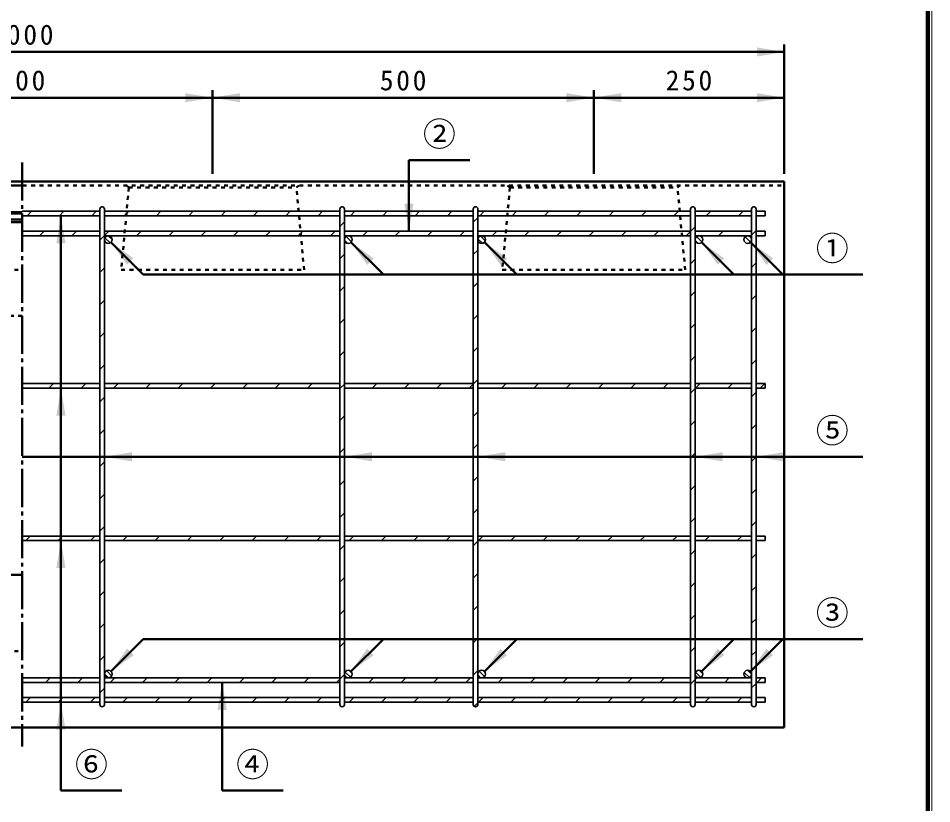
# Model space of a CAD drawing. Units: millimetres, scale not verified. Extents: x 100 to 4105, y 100 to 2870.
# Drawn here: x 2907 to 4105, y 796 to 1826 of the extents above; entities that cross this region are included whole.
import ezdxf
from ezdxf.enums import TextEntityAlignment as Align

# ---------------------------------------------------------------- set-up
doc = ezdxf.new("R2010")
doc.units = ezdxf.units.MM
doc.header["$LTSCALE"] = 5
doc.linetypes.add('USER1', pattern=[2.2, 1, -1.2])
doc.linetypes.add('USER2', pattern=[13.4, 10, -1.2, 1, -1.2])
doc.layers.add('V-nasSTD', color=7, linetype='Continuous', lineweight=50)
doc.styles.add('ＭＳ ゴシック', font='')
doc.styles.get('ＭＳ ゴシック').set_extended_font_data('MS Gothic')

msp = doc.modelspace()

# ---------------------------------------------------------------- hatches: boundary and pattern name
at = {"layer": 'V-nasSTD'}
for points in [[(3875.552, 1775.857), (3911.552, 1781.857), (3875.552, 1787.857)], [(3125.552, 1715.857), (3161.552, 1721.857), (3125.552, 1727.857)], [(3197.552, 1727.857), (3161.552, 1721.857), (3197.552, 1715.857)], [(3625.552, 1715.857), (3661.552, 1721.857), (3625.552, 1727.857)], [(3697.552, 1727.857), (3661.552, 1721.857), (3697.552, 1715.857)], [(3875.552, 1715.857), (3911.552, 1721.857), (3875.552, 1727.857)], [(3425.052, 1582.764), (3419.052, 1546.764), (3413.052, 1582.764)], [(2968.552, 1530.81), (2962.552, 1566.81), (2956.552, 1530.81)], [(3049.3, 1502.53), (3028.087, 1532.229), (3057.786, 1511.015)], [(3364.3, 1502.53), (3343.087, 1532.229), (3372.786, 1511.015)], [(3539.3, 1502.53), (3518.087, 1532.229), (3547.786, 1511.015)], [(3824.3, 1502.53), (3803.087, 1532.229), (3832.786, 1511.015)], [(3888.3, 1502.53), (3867.087, 1532.229), (3896.786, 1511.015)], [(2968.552, 1304.81), (2962.552, 1340.81), (2956.552, 1304.81)], [(3055.552, 1256.81), (3019.552, 1250.81), (3055.552, 1244.81)], [(3370.552, 1256.81), (3334.552, 1250.81), (3370.552, 1244.81)], [(3545.552, 1256.81), (3509.552, 1250.81), (3545.552, 1244.81)], [(3830.552, 1256.81), (3794.552, 1250.81), (3830.552, 1244.81)], [(3910.552, 1256.81), (3874.552, 1250.81), (3910.552, 1244.81)], [(2968.552, 1104.81), (2962.552, 1140.81), (2956.552, 1104.81)], [(3049.3, 999.004), (3028.087, 969.306), (3057.786, 990.519)], [(3364.3, 999.004), (3343.087, 969.306), (3372.786, 990.519)], [(3539.3, 999.004), (3518.087, 969.306), (3547.786, 990.519)], [(3824.3, 999.004), (3803.087, 969.306), (3832.786, 990.519)], [(3888.3, 999.004), (3867.087, 969.306), (3896.786, 990.519)], [(3180.052, 918.77), (3174.052, 954.77), (3168.052, 918.77)], [(2968.552, 892.81), (2962.552, 928.81), (2956.552, 892.81)]]:
    msp.add_hatch(color=256, dxfattribs=at).paths.add_polyline_path(points)

# ---------------------------------------------------------------- linework, layer by layer
at = {"layer": 'V-nasSTD', "lineweight": 100}
msp.add_line((4100, 105), (4100, 2865), dxfattribs=at)
at = {"layer": 'V-nasSTD'}
for p, q in [((3911.552, 1621.857), (3911.552, 1791.857)), ((1911.552, 1781.857), (3911.552, 1781.857)), ((3161.552, 1621.857), (3161.552, 1731.857)), ((3661.552, 1621.857), (3661.552, 1731.857)), ((2661.552, 1721.857), (3161.552, 1721.857)), ((3161.552, 1721.857), (3661.552, 1721.857)), ((3661.552, 1721.857), (3911.552, 1721.857)), ((3419.052, 1639.811), (3419.052, 1546.764)), ((3419.052, 1639.811), (3499.052, 1639.811)), ((1911.552, 1611.857), (3911.552, 1611.857)), ((1911.552, 1606.857), (2911.552, 1606.857)), ((3911.552, 1611.857), (3911.552, 895.857)), ((1911.552, 1571.872), (2911.552, 1571.872)), ((1911.552, 1569.857), (2911.552, 1569.857)), ((1911.552, 1561.857), (2911.552, 1561.857)), ((1911.552, 1558.499), (2911.552, 1558.499)), ((2962.552, 812.81), (2962.552, 1566.81)), ((3070.514, 1489.802), (3028.087, 1532.229)), ((3385.514, 1489.802), (3343.087, 1532.229)), ((3560.514, 1489.802), (3518.087, 1532.229)), ((3845.514, 1489.802), (3803.087, 1532.229)), ((3909.514, 1489.802), (3867.087, 1532.229)), ((4014.552, 1489.802), (3070.514, 1489.802)), ((4014.552, 1250.81), (2911.552, 1250.81)), ((2031.552, 1095.857), (2911.552, 1095.857)), ((3070.514, 1011.732), (3028.087, 969.306)), ((4014.552, 1011.732), (3070.514, 1011.732)), ((3385.514, 1011.732), (3343.087, 969.306)), ((3560.514, 1011.732), (3518.087, 969.306)), ((3845.514, 1011.732), (3803.087, 969.306)), ((3909.514, 1011.732), (3867.087, 969.306)), ((3174.052, 812.81), (3174.052, 954.77)), ((1911.552, 895.857), (3911.552, 895.857)), ((2962.552, 812.81), (3042.552, 812.81)), ((3174.052, 812.81), (3254.052, 812.81))]:
    msp.add_line(p, q, dxfattribs=at)
at = {"layer": 'V-nasSTD', "linetype": 'USER2'}
msp.add_line((2911.552, 1636.857), (2911.552, 870.857), dxfattribs=at)
at = {"layer": 'V-nasSTD', "linetype": 'USER1'}
for p, q in [((1911.552, 1606.857), (3911.552, 1606.857)), ((3051.552, 1603.857), (3048.552, 1606.857)), ((3271.552, 1603.857), (3274.552, 1606.857)), ((3551.552, 1603.857), (3548.552, 1606.857)), ((3771.552, 1603.857), (3774.552, 1606.857)), ((3051.552, 1603.857), (3041.552, 1495.857)), ((3051.552, 1603.857), (3271.552, 1603.857)), ((3281.552, 1495.857), (3271.552, 1603.857)), ((3551.552, 1603.857), (3541.552, 1495.857)), ((3551.552, 1603.857), (3771.552, 1603.857)), ((3781.552, 1495.857), (3771.552, 1603.857)), ((1911.552, 1495.857), (2911.552, 1495.857)), ((3041.552, 1495.857), (3281.552, 1495.857)), ((3541.552, 1495.857), (3781.552, 1495.857)), ((2911.552, 1435.857), (1911.552, 1435.857)), ((1911.552, 995.857), (2911.552, 995.857))]:
    msp.add_line(p, q, dxfattribs=at)
at = {"layer": 'V-nasSTD', "lineweight": 35}
for p, q in [((2911.552, 1572.81), (3013.552, 1572.81)), ((2918.026, 1566.81), (2924.026, 1572.81)), ((2960.452, 1566.81), (2966.452, 1572.81)), ((3002.879, 1566.81), (3008.879, 1572.81)), ((3013.552, 925.81), (3013.552, 1575.81)), ((3019.552, 1575.81), (3019.552, 925.81)), ((3019.552, 1572.81), (3328.552, 1572.81)), ((3051.305, 1572.81), (3048.409, 1569.913)), ((3087.731, 1566.81), (3093.731, 1572.81)), ((3130.158, 1566.81), (3136.158, 1572.81)), ((3172.584, 1566.81), (3178.584, 1572.81)), ((3215.011, 1566.81), (3221.011, 1572.81)), ((3257.437, 1566.81), (3263.437, 1572.81)), ((3299.863, 1566.81), (3305.863, 1572.81)), ((3328.552, 925.81), (3328.552, 1575.81)), ((3334.552, 1575.81), (3334.552, 925.81)), ((3334.552, 1572.81), (3503.552, 1572.81)), ((3342.29, 1566.81), (3348.29, 1572.81)), ((3384.716, 1566.81), (3390.716, 1572.81)), ((3427.143, 1566.81), (3433.143, 1572.81)), ((3469.569, 1566.81), (3475.569, 1572.81)), ((3503.552, 925.81), (3503.552, 1575.81)), ((3509.552, 1575.81), (3509.552, 925.81)), ((3509.552, 1572.81), (3788.552, 1572.81)), ((3517.996, 1572.81), (3511.996, 1566.81)), ((3560.422, 1572.81), (3554.422, 1566.81)), ((3602.848, 1572.81), (3596.848, 1566.81)), ((3645.275, 1572.81), (3639.275, 1566.81)), ((3681.701, 1566.81), (3687.701, 1572.81)), ((3724.128, 1566.81), (3730.128, 1572.81)), ((3766.554, 1566.81), (3772.554, 1572.81)), ((3788.552, 925.81), (3788.552, 1575.81)), ((3794.552, 1575.81), (3794.552, 925.81)), ((3794.552, 1572.81), (3868.552, 1572.81)), ((3808.98, 1566.81), (3814.98, 1572.81)), ((3851.407, 1566.81), (3857.407, 1572.81)), ((3868.552, 925.81), (3868.552, 1575.81)), ((3874.552, 1575.81), (3874.552, 925.81)), ((3874.552, 1572.81), (3886.552, 1572.81)), ((3886.552, 1572.81), (3886.552, 1566.81)), ((2911.552, 1566.81), (3013.552, 1566.81)), ((3019.552, 1566.81), (3328.552, 1566.81)), ((3045.305, 1566.81), (3048.409, 1569.913)), ((3334.552, 1559.071), (3328.552, 1553.071)), ((3334.552, 1566.81), (3503.552, 1566.81)), ((3509.552, 1564.366), (3503.552, 1558.366)), ((3509.552, 1566.81), (3788.552, 1566.81)), ((3794.552, 1566.81), (3868.552, 1566.81)), ((3874.552, 1566.81), (3886.552, 1566.81)), ((2911.552, 1546.764), (3013.552, 1546.764)), ((2934.407, 1540.764), (2940.407, 1546.764)), ((2976.833, 1540.764), (2982.833, 1546.764)), ((3019.552, 1546.764), (3328.552, 1546.764)), ((3025.26, 1546.764), (3019.552, 1541.056)), ((3067.686, 1546.764), (3061.686, 1540.764)), ((3104.112, 1540.764), (3110.112, 1546.764)), ((3146.539, 1540.764), (3152.539, 1546.764)), ((3188.965, 1540.764), (3194.965, 1546.764)), ((3231.392, 1540.764), (3237.392, 1546.764)), ((3279.818, 1546.764), (3277.091, 1544.037)), ((3316.244, 1540.764), (3322.244, 1546.764)), ((3334.552, 1546.764), (3503.552, 1546.764)), ((3358.671, 1540.764), (3364.671, 1546.764)), ((3401.097, 1540.764), (3407.097, 1546.764)), ((3443.524, 1540.764), (3449.524, 1546.764)), ((3485.95, 1540.764), (3491.95, 1546.764)), ((3509.552, 1546.764), (3788.552, 1546.764)), ((3528.376, 1540.764), (3534.376, 1546.764)), ((3576.803, 1546.764), (3570.803, 1540.764)), ((3619.229, 1546.764), (3613.229, 1540.764)), ((3655.656, 1540.764), (3661.656, 1546.764)), ((3698.082, 1540.764), (3704.082, 1546.764)), ((3740.508, 1540.764), (3746.508, 1546.764)), ((3782.935, 1540.764), (3788.552, 1546.381)), ((3794.552, 1552.381), (3788.552, 1546.381)), ((3794.552, 1546.764), (3868.552, 1546.764)), ((3825.361, 1540.764), (3831.361, 1546.764)), ((3874.552, 1547.528), (3868.552, 1541.528)), ((3874.552, 1546.81), (3886.552, 1546.81)), ((3886.552, 1546.81), (3886.552, 1540.81)), ((2911.552, 1540.764), (3013.552, 1540.764)), ((3019.552, 1541.056), (3013.552, 1535.056)), ((3019.552, 1540.764), (3328.552, 1540.764)), ((3020.17, 1538.172), (3026.96, 1531.382)), ((3024.65, 1540.763), (3029.551, 1535.863)), ((3273.818, 1540.764), (3277.091, 1544.037)), ((3334.552, 1540.764), (3503.552, 1540.764)), ((3334.64, 1534.829), (3338.617, 1530.852)), ((3336.682, 1539.859), (3343.646, 1532.894)), ((3509.552, 1540.764), (3788.552, 1540.764)), ((3509.625, 1536.62), (3515.408, 1530.838)), ((3512.851, 1540.466), (3519.253, 1534.063)), ((3794.552, 1540.764), (3868.552, 1540.764)), ((3794.763, 1534.325), (3798.113, 1530.976)), ((3796.463, 1539.696), (3803.484, 1532.676)), ((3860.266, 1539.533), (3867.321, 1532.479)), ((3867.788, 1540.764), (3868.552, 1541.528)), ((3874.552, 1540.81), (3886.552, 1540.81)), ((3858.973, 1533.755), (3861.543, 1531.186)), ((3334.552, 1516.645), (3328.552, 1510.645)), ((3509.552, 1521.939), (3503.552, 1515.939)), ((3019.552, 1498.63), (3013.552, 1492.63)), ((3794.552, 1509.955), (3788.552, 1503.955)), ((3874.552, 1505.102), (3868.552, 1499.102)), ((3334.552, 1474.219), (3328.552, 1468.219)), ((3509.552, 1479.513), (3503.552, 1473.513)), ((3794.552, 1467.528), (3788.552, 1461.528)), ((3874.552, 1462.675), (3868.552, 1456.675)), ((3019.552, 1456.204), (3013.552, 1450.204)), ((3334.552, 1431.792), (3328.552, 1425.792)), ((3509.552, 1437.087), (3503.552, 1431.087)), ((3794.552, 1425.102), (3788.552, 1419.102)), ((3874.552, 1420.249), (3868.552, 1414.249)), ((3019.552, 1413.777), (3013.552, 1407.777)), ((3509.552, 1394.66), (3503.552, 1388.66)), ((3334.552, 1389.366), (3328.552, 1383.366)), ((3794.552, 1382.675), (3788.552, 1376.675)), ((3019.552, 1371.351), (3013.552, 1365.351)), ((3874.552, 1377.823), (3868.552, 1371.823)), ((2911.552, 1346.81), (3013.552, 1346.81)), ((2946.584, 1340.81), (2952.584, 1346.81)), ((2989.011, 1340.81), (2995.011, 1346.81)), ((3019.552, 1346.81), (3328.552, 1346.81)), ((3037.437, 1346.81), (3031.437, 1340.81)), ((3073.863, 1340.81), (3079.863, 1346.81)), ((3116.29, 1340.81), (3122.29, 1346.81)), ((3158.716, 1340.81), (3164.716, 1346.81)), ((3201.143, 1340.81), (3207.143, 1346.81)), ((3243.569, 1340.81), (3249.569, 1346.81)), ((3285.996, 1340.81), (3291.996, 1346.81)), ((3334.552, 1346.151), (3328.552, 1340.151)), ((3334.552, 1346.81), (3503.552, 1346.81)), ((3370.848, 1340.81), (3376.848, 1346.81)), ((3413.275, 1340.81), (3419.275, 1346.81)), ((3455.701, 1340.81), (3461.701, 1346.81)), ((3498.128, 1340.81), (3503.552, 1346.234)), ((3509.552, 1352.234), (3503.552, 1346.234)), ((3509.552, 1346.81), (3788.552, 1346.81)), ((3540.554, 1340.81), (3546.554, 1346.81)), ((3582.98, 1340.81), (3588.98, 1346.81)), ((3625.407, 1340.81), (3631.407, 1346.81)), ((3667.833, 1340.81), (3673.833, 1346.81)), ((3710.26, 1340.81), (3716.26, 1346.81)), ((3752.686, 1340.81), (3758.686, 1346.81)), ((3794.552, 1346.81), (3868.552, 1346.81)), ((3795.112, 1340.81), (3801.112, 1346.81)), ((3837.539, 1340.81), (3843.539, 1346.81)), ((3874.552, 1346.81), (3886.552, 1346.81)), ((3879.965, 1340.81), (3885.965, 1346.81)), ((3886.552, 1346.81), (3886.552, 1340.81)), ((2911.552, 1340.81), (3013.552, 1340.81)), ((3019.552, 1340.81), (3328.552, 1340.81)), ((3328.422, 1340.81), (3328.552, 1340.939)), ((3334.552, 1340.81), (3503.552, 1340.81)), ((3509.552, 1340.81), (3788.552, 1340.81)), ((3794.552, 1340.249), (3788.552, 1334.249)), ((3794.552, 1340.81), (3868.552, 1340.81)), ((3874.552, 1335.396), (3868.552, 1329.396)), ((3874.552, 1340.81), (3886.552, 1340.81)), ((3019.552, 1328.924), (3013.552, 1322.924)), ((3509.552, 1309.807), (3503.552, 1303.807)), ((3334.552, 1304.513), (3328.552, 1298.513)), ((3794.552, 1297.823), (3788.552, 1291.823)), ((3019.552, 1286.498), (3013.552, 1280.498)), ((3874.552, 1292.97), (3868.552, 1286.97)), ((3334.552, 1262.087), (3328.552, 1256.087)), ((3509.552, 1267.381), (3503.552, 1261.381)), ((3794.552, 1255.396), (3788.552, 1249.396)), ((3874.552, 1250.543), (3868.552, 1244.543)), ((3019.552, 1244.071), (3013.552, 1238.071)), ((3509.552, 1224.955), (3503.552, 1218.955)), ((3334.552, 1219.66), (3328.552, 1213.66)), ((3794.552, 1212.97), (3788.552, 1206.97)), ((3019.552, 1201.645), (3013.552, 1195.645)), ((3874.552, 1208.117), (3868.552, 1202.117)), ((3334.552, 1177.234), (3328.552, 1171.234)), ((3509.552, 1182.528), (3503.552, 1176.528)), ((3794.552, 1170.543), (3788.552, 1164.543)), ((3874.552, 1165.691), (3868.552, 1159.691)), ((3019.552, 1159.219), (3013.552, 1153.219)), ((2911.552, 1146.81), (3013.552, 1146.81)), ((2911.552, 1140.81), (3013.552, 1140.81)), ((2916.29, 1140.81), (2922.29, 1146.81)), ((2958.716, 1140.81), (2964.716, 1146.81)), ((3001.143, 1140.81), (3007.143, 1146.81)), ((3019.552, 1146.81), (3328.552, 1146.81)), ((3019.552, 1140.81), (3328.552, 1140.81)), ((3043.569, 1140.81), (3049.569, 1146.81)), ((3085.996, 1140.81), (3091.996, 1146.81)), ((3128.422, 1140.81), (3134.422, 1146.81)), ((3170.848, 1140.81), (3176.848, 1146.81)), ((3213.275, 1140.81), (3219.275, 1146.81)), ((3255.701, 1140.81), (3261.701, 1146.81)), ((3298.128, 1140.81), (3304.128, 1146.81)), ((3334.552, 1146.81), (3503.552, 1146.81)), ((3334.552, 1140.81), (3503.552, 1140.81)), ((3340.554, 1140.81), (3346.554, 1146.81)), ((3382.98, 1140.81), (3388.98, 1146.81)), ((3425.407, 1140.81), (3431.407, 1146.81)), ((3467.833, 1140.81), (3473.833, 1146.81)), ((3509.552, 1140.102), (3503.552, 1134.102)), ((3509.552, 1146.81), (3788.552, 1146.81)), ((3509.552, 1140.81), (3788.552, 1140.81)), ((3510.26, 1140.81), (3516.26, 1146.81)), ((3552.686, 1140.81), (3558.686, 1146.81)), ((3595.112, 1140.81), (3601.112, 1146.81)), ((3637.539, 1140.81), (3643.539, 1146.81)), ((3679.965, 1140.81), (3685.965, 1146.81)), ((3722.392, 1140.81), (3728.392, 1146.81)), ((3764.818, 1140.81), (3770.818, 1146.81)), ((3794.552, 1146.81), (3868.552, 1146.81)), ((3794.552, 1140.81), (3868.552, 1140.81)), ((3807.244, 1140.81), (3813.244, 1146.81)), ((3849.671, 1140.81), (3855.671, 1146.81)), ((3874.552, 1146.81), (3886.552, 1146.81)), ((3874.552, 1140.81), (3886.552, 1140.81)), ((3886.552, 1146.81), (3886.552, 1140.81)), ((3334.552, 1134.807), (3328.552, 1128.807)), ((3794.552, 1128.117), (3788.552, 1122.117)), ((3019.552, 1116.792), (3013.552, 1110.792)), ((3874.552, 1123.264), (3868.552, 1117.264)), ((3334.552, 1092.381), (3328.552, 1086.381)), ((3503.552, 1091.675), (3509.552, 1097.675)), ((3794.552, 1085.691), (3788.552, 1079.691)), ((3874.552, 1080.838), (3868.552, 1074.838)), ((3019.552, 1074.366), (3013.552, 1068.366)), ((3503.552, 1049.249), (3509.552, 1055.249)), ((3334.552, 1049.955), (3328.552, 1043.955)), ((3794.552, 1043.264), (3788.552, 1037.264)), ((3019.552, 1031.939), (3013.552, 1025.939)), ((3874.552, 1038.411), (3868.552, 1032.411)), ((3328.552, 1001.528), (3334.552, 1007.528)), ((3503.552, 1006.823), (3509.552, 1012.823)), ((3794.552, 1000.838), (3788.552, 994.838)), ((3874.552, 995.985), (3868.552, 989.985)), ((3019.552, 989.513), (3013.552, 983.513)), ((3799.707, 970.768), (3804.549, 965.925)), ((3863.348, 970.766), (3868.547, 965.566)), ((2911.552, 960.77), (3013.552, 960.77)), ((2942.382, 954.77), (2948.382, 960.77)), ((2984.809, 954.77), (2990.809, 960.77)), ((3019.552, 960.77), (3328.552, 960.77)), ((3019.558, 966.027), (3024.809, 960.777)), ((3022.382, 970.275), (3029.056, 963.6)), ((3033.235, 960.77), (3027.235, 954.77)), ((3075.661, 960.77), (3069.661, 954.77)), ((3112.088, 954.77), (3118.088, 960.77)), ((3154.514, 954.77), (3160.514, 960.77)), ((3196.941, 954.77), (3202.941, 960.77)), ((3239.367, 954.77), (3245.367, 960.77)), ((3281.793, 954.77), (3287.793, 960.77)), ((3324.22, 954.77), (3328.552, 959.102)), ((3328.552, 959.102), (3334.552, 965.102)), ((3334.552, 960.77), (3503.552, 960.77)), ((3335.332, 968.452), (3342.234, 961.55)), ((3340.117, 970.738), (3344.52, 966.335)), ((3366.646, 954.77), (3372.646, 960.77)), ((3409.073, 954.77), (3415.073, 960.77)), ((3451.499, 954.77), (3457.499, 960.77)), ((3493.925, 954.77), (3499.925, 960.77)), ((3503.552, 964.396), (3509.552, 970.396)), ((3509.552, 960.77), (3788.552, 960.77)), ((3510.225, 963.265), (3512.046, 961.443)), ((3511.137, 969.423), (3518.205, 962.356)), ((3536.352, 954.77), (3542.352, 960.77)), ((3578.778, 954.77), (3584.778, 960.77)), ((3621.205, 954.77), (3627.205, 960.77)), ((3663.631, 954.77), (3669.631, 960.77)), ((3706.058, 954.77), (3712.058, 960.77)), ((3748.484, 954.77), (3754.484, 960.77)), ((3794.552, 960.77), (3868.552, 960.77)), ((3794.552, 958.411), (3796.91, 960.77)), ((3795.189, 968.214), (3801.995, 961.408)), ((3833.337, 954.77), (3839.337, 960.77)), ((3859.065, 967.977), (3865.759, 961.284)), ((3874.552, 960.81), (3886.552, 960.81)), ((3875.803, 954.81), (3881.803, 960.81)), ((3886.552, 960.81), (3886.552, 954.81)), ((2911.552, 954.77), (3013.552, 954.77)), ((3019.552, 947.087), (3013.552, 941.087)), ((3019.552, 954.77), (3328.552, 954.77)), ((3334.552, 954.77), (3503.552, 954.77)), ((3509.552, 954.77), (3788.552, 954.77)), ((3794.552, 958.411), (3788.552, 952.411)), ((3794.552, 954.77), (3868.552, 954.77)), ((3874.552, 953.558), (3868.552, 947.558)), ((3874.552, 954.81), (3886.552, 954.81)), ((2911.552, 934.81), (3013.552, 934.81)), ((2916.422, 928.81), (2922.422, 934.81)), ((2958.848, 928.81), (2964.848, 934.81)), ((3001.275, 928.81), (3007.275, 934.81)), ((3019.552, 934.81), (3328.552, 934.81)), ((3049.701, 934.81), (3043.701, 928.81)), ((3086.128, 928.81), (3092.128, 934.81)), ((3128.554, 928.81), (3134.554, 934.81)), ((3170.98, 928.81), (3176.98, 934.81)), ((3213.407, 928.81), (3219.407, 934.81)), ((3255.833, 928.81), (3261.833, 934.81)), ((3298.26, 928.81), (3304.26, 934.81)), ((3334.552, 934.81), (3503.552, 934.81)), ((3340.686, 928.81), (3346.686, 934.81)), ((3383.112, 928.81), (3389.112, 934.81)), ((3425.539, 928.81), (3431.539, 934.81)), ((3467.965, 928.81), (3473.965, 934.81)), ((3509.552, 934.81), (3788.552, 934.81)), ((3510.392, 928.81), (3516.392, 934.81)), ((3552.818, 928.81), (3558.818, 934.81)), ((3595.244, 928.81), (3601.244, 934.81)), ((3637.671, 928.81), (3643.671, 934.81)), ((3680.097, 928.81), (3686.097, 934.81)), ((3722.524, 928.81), (3728.524, 934.81)), ((3764.95, 928.81), (3770.95, 934.81)), ((3794.552, 934.81), (3868.552, 934.81)), ((3807.376, 928.81), (3813.376, 934.81)), ((3849.803, 928.81), (3855.803, 934.81)), ((3874.552, 934.81), (3886.552, 934.81)), ((3886.552, 934.81), (3886.552, 928.81)), ((2911.552, 928.81), (3013.552, 928.81)), ((3019.552, 928.81), (3328.552, 928.81)), ((3334.552, 928.81), (3503.552, 928.81)), ((3504.892, 923.31), (3509.552, 927.97)), ((3509.552, 928.81), (3788.552, 928.81)), ((3794.552, 928.81), (3868.552, 928.81)), ((3874.552, 928.81), (3886.552, 928.81))]:
    msp.add_line(p, q, dxfattribs=at)
at = {"layer": 'V-nasSTD', "lineweight": 13}
msp.add_lwpolyline([(100, 100), (100, 2870), (4105, 2870), (4105, 100)], close=True, dxfattribs=at)
at = {"layer": 'V-nasSTD', "lineweight": 35}
for centre in [(3024.552, 1535.764), (3339.552, 1535.764), (3514.552, 1535.764), (3799.552, 1535.764), (3863.552, 1535.764), (3024.552, 965.77), (3339.552, 965.77), (3514.552, 965.77), (3799.552, 965.77), (3863.552, 965.77)]:
    msp.add_circle(centre, 5, dxfattribs=at)
for centre, radius, start, end in [((3016.552, 1575.81), 3, 0, 180), ((3331.552, 1575.81), 3, 0, 180), ((3506.552, 1575.81), 3, 0, 180), ((3791.552, 1575.81), 3, 0, 180), ((3871.552, 1575.81), 3, 0, 180), ((3024.552, 1535.764), 5, 90, 180), ((3024.552, 1535.764), 5, 180, 90), ((3339.552, 1535.764), 5, 90, 180), ((3339.552, 1535.764), 5, 180, 90), ((3514.552, 1535.764), 5, 90, 180), ((3514.552, 1535.764), 5, 180, 90), ((3799.552, 1535.764), 5, 90, 180), ((3799.552, 1535.764), 5, 180, 90), ((3863.552, 1535.764), 5, 90, 0), ((3863.552, 1535.764), 5, 0, 90), ((3024.552, 965.77), 5, 270, 180), ((3339.552, 965.77), 5, 270, 180), ((3514.552, 965.77), 5, 270, 180), ((3799.552, 965.77), 5, 270, 180), ((3863.552, 965.77), 5, 0, 270), ((3024.552, 965.77), 5, 180, 270), ((3339.552, 965.77), 5, 180, 270), ((3514.552, 965.77), 5, 180, 270), ((3799.552, 965.77), 5, 180, 242.15429), ((3799.552, 965.77), 5, 242.15429, 270), ((3863.552, 965.77), 5, 270, 0), ((3016.552, 925.81), 3, 180, 0), ((3331.552, 925.81), 3, 180, 0), ((3506.552, 925.81), 3, 180, 0), ((3791.552, 925.81), 3, 180, 0), ((3871.552, 925.81), 3, 180, 0)]:
    msp.add_arc(centre, radius, start, end, dxfattribs=at)

# ---------------------------------------------------------------- texts
at = {"layer": 'V-nasSTD', "style": 'ＭＳ ゴシック'}
for s, p in [('②', (3437.452, 1690.011)), ('①', (3952.952, 1540.002)), ('⑤', (3952.952, 1301.01)), ('③', (3952.952, 1061.932)), ('⑥', (2980.952, 863.01)), ('④', (3192.452, 863.01))]:
    msp.add_text(s, height=31.67, dxfattribs=at).set_placement(p, align=Align.TOP_LEFT)
at = {"layer": 'V-nasSTD', "char_height": 26.39, "attachment_point": 1, "style": 'ＭＳ ゴシック'}
for s, insert in [('\\T1.2;2000', (2870.152, 1817.857)), ('\\T1.2;500', (2880.952, 1757.857)), ('\\T1.2;500', (3380.952, 1757.857)), ('\\T1.2;250', (3755.952, 1757.857))]:
    msp.add_mtext(s, dxfattribs=dict(at, insert=insert))

doc.saveas('drawing.dxf')
